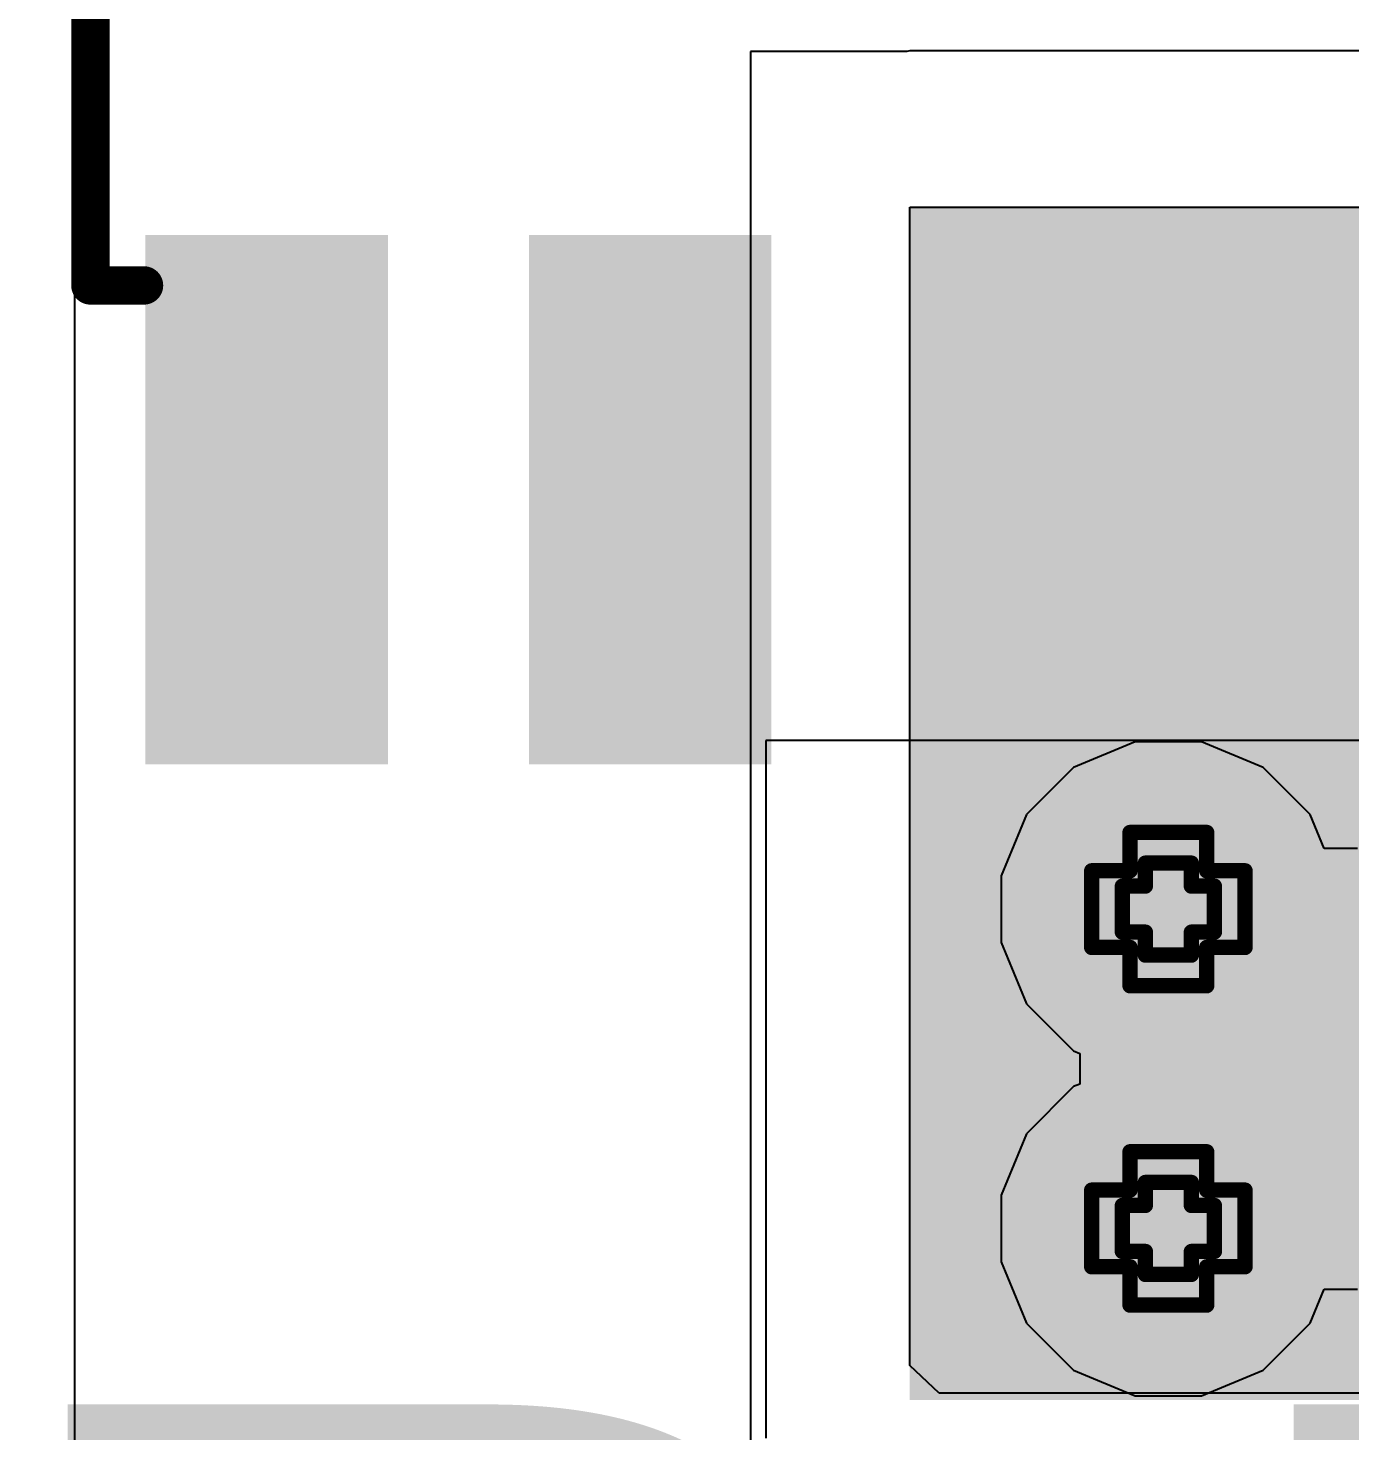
# Model space of a CAD drawing. Header units: inches. Extents: x -4 to 5258, y -4 to 5281.
# Drawn here: x 70.758 to 75.138, y 11.053 to 15.7 of the extents above; entities that cross this region are included whole.
import ezdxf

# ---------------------------------------------------------------- set-up
doc = ezdxf.new("R2010")
doc.units = ezdxf.units.IN
for name, color, linetype in [('Bottom Layer', 5, 'Continuous'), ('Bottom Solder', 6, 'Continuous'), ('Drill Drawing', 1, 'Continuous'), ('Layer 1', 16, 'Continuous'), ('Layer 2', 76, 'Continuous'), ('Top Layer', 1, 'Continuous'), ('Top Overlay', 2, 'Continuous'), ('Top Paste', 8, 'Continuous'), ('Top Solder', 216, 'Continuous'), ('Via Holes', 16, 'Continuous')]:
    doc.layers.add(name, color=color, linetype=linetype)
doc.styles.add('Arial Black_Bold', font='', dxfattribs={"height": 0.2})
doc.styles.get('Arial Black_Bold').set_extended_font_data('Arial Black', bold=True)

# ---------------------------------------------------------------- blocks, each defined once
blk = doc.blocks.new('SOIC_8_23')
at = {"layer": 'Top Layer'}
for points in [[(3.475, 2.205), (3.475, 1.605), (1.925, 1.605), (1.925, 2.205)], [(3.475, 0.935), (3.475, 0.335), (1.925, 0.335), (1.925, 0.935)], [(3.475, -0.335), (3.475, -0.935), (1.925, -0.935), (1.925, -0.335)], [(3.475, -1.605), (3.475, -2.205), (1.925, -2.205), (1.925, -1.605)]]:
    blk.add_hatch(color=1, dxfattribs=at).paths.add_polyline_path(points)
at = {"layer": 'Top Paste'}
for points in [[(3.475, 2.205), (3.475, 1.605), (1.925, 1.605), (1.925, 2.205)], [(3.475, 0.935), (3.475, 0.335), (1.925, 0.335), (1.925, 0.935)], [(3.475, -0.335), (3.475, -0.935), (1.925, -0.935), (1.925, -0.335)], [(3.475, -1.605), (3.475, -2.205), (1.925, -2.205), (1.925, -1.605)]]:
    blk.add_hatch(color=8, dxfattribs=at).paths.add_polyline_path(points)
at = {"layer": 'Top Solder'}
for points in [[(3.5766, 2.3066), (3.5766, 1.5034), (1.8234, 1.5034), (1.8234, 2.3066)], [(3.5766, 1.0366), (3.5766, 0.2334), (1.8234, 0.2334), (1.8234, 1.0366)], [(3.5766, -0.2334), (3.5766, -1.0366), (1.8234, -1.0366), (1.8234, -0.2334)], [(3.5766, -1.5034), (3.5766, -2.3066), (1.8234, -2.3066), (1.8234, -1.5034)]]:
    blk.add_hatch(color=216, dxfattribs=at).paths.add_polyline_path(points)
at = {"layer": 'Top Overlay'}
for points in [[(1.9906, -2.4892, 0.127, 0.127, 0), (1.9906, -2.3114, 0.127, 0.127, 0)], [(1.9906, -2.4892, 0.127, 0.127, 0), (-1.9906, -2.4892, 0.127, 0.127, 0)]]:
    blk.add_lwpolyline(points, format="xyseb", dxfattribs=at)
for points in [[(1.9588, -2.3114, 0.0635, 0.0635, 1), (2.0223, -2.3114, 0.0635, 0.0635, 1)], [(1.9588, -2.4892, 0.0635, 0.0635, 1), (2.0223, -2.4892, 0.0635, 0.0635, 1)], [(1.9588, -2.4892, 0.0635, 0.0635, 1), (2.0223, -2.4892, 0.0635, 0.0635, 1)]]:
    blk.add_lwpolyline(points, format="xyseb", close=True, dxfattribs=at)

msp = doc.modelspace()

# ---------------------------------------------------------------- hatches: boundary and pattern name
at = {"layer": 'Bottom Layer'}
h = msp.add_hatch(color=5, dxfattribs=at)
edge = h.paths.add_edge_path()
edge.add_arc((74.536, 12.7815), 0.3, 0, 360)
h = msp.add_hatch(color=5, dxfattribs=at)
edge = h.paths.add_edge_path()
edge.add_arc((74.536, 11.7238), 0.3, 0, 360)
at = {"layer": 'Bottom Solder'}
h = msp.add_hatch(color=6, dxfattribs=at)
edge = h.paths.add_edge_path()
edge.add_arc((74.536, 12.7815), 0.4016, 0, 360)
h = msp.add_hatch(color=6, dxfattribs=at)
edge = h.paths.add_edge_path()
edge.add_arc((74.536, 11.7238), 0.4016, 0, 360)
at = {"layer": 'Layer 1'}
h = msp.add_hatch(color=16, dxfattribs=at)
edge = h.paths.add_edge_path()
edge.add_arc((74.536, 12.7815), 0.3, 0, 360)
h = msp.add_hatch(color=16, dxfattribs=at)
edge = h.paths.add_edge_path()
edge.add_arc((74.536, 11.7238), 0.3, 0, 360)
at = {"layer": 'Layer 2'}
h = msp.add_hatch(color=76, dxfattribs=at)
edge = h.paths.add_edge_path()
edge.add_arc((74.536, 12.7815), 0.3, 0, 360)
h = msp.add_hatch(color=76, dxfattribs=at)
edge = h.paths.add_edge_path()
edge.add_arc((74.536, 11.7238), 0.3, 0, 360)
at = {"layer": 'Top Layer'}
msp.add_hatch(color=1, dxfattribs=at).paths.add_polyline_path([(73.6792, 11.1559), (77.584, 11.1559), (77.584, 15.1066), (73.6792, 15.1066)])
h = msp.add_hatch(color=1, dxfattribs=at)
edge = h.paths.add_edge_path()
edge.add_arc((74.536, 12.7815), 0.3, 0, 360)
h = msp.add_hatch(color=1, dxfattribs=at)
edge = h.paths.add_edge_path()
edge.add_arc((74.536, 11.7238), 0.3, 0, 360)
at = {"layer": 'Top Solder'}
h = msp.add_hatch(color=216, dxfattribs=at)
edge = h.paths.add_edge_path()
edge.add_arc((74.536, 12.7815), 0.4016, 0, 360)
h = msp.add_hatch(color=216, dxfattribs=at)
edge = h.paths.add_edge_path()
edge.add_arc((74.536, 11.7238), 0.4016, 0, 360)
at = {"layer": 'Via Holes'}
h = msp.add_hatch(color=7, dxfattribs=at)
edge = h.paths.add_edge_path()
edge.add_arc((74.536, 12.7815), 0.15, 0, 360)
h = msp.add_hatch(color=7, dxfattribs=at)
edge = h.paths.add_edge_path()
edge.add_arc((74.536, 11.7238), 0.15, 0, 360)

# ---------------------------------------------------------------- linework, layer by layer
at = {"layer": 'Drill Drawing'}
for points in [[(74.409, 12.9085, 0.0508, 0.0508, 0), (74.409, 13.0355, 0.0508, 0.0508, 0)], [(74.409, 13.0355, 0.0508, 0.0508, 0), (74.663, 13.0355, 0.0508, 0.0508, 0)], [(74.663, 12.9085, 0.0508, 0.0508, 0), (74.663, 13.0355, 0.0508, 0.0508, 0)], [(74.282, 12.6545, 0.0508, 0.0508, 0), (74.282, 12.9085, 0.0508, 0.0508, 0)], [(74.282, 12.9085, 0.0508, 0.0508, 0), (74.409, 12.9085, 0.0508, 0.0508, 0)], [(74.4598, 12.8577, 0.0508, 0.0508, 0), (74.4598, 12.9339, 0.0508, 0.0508, 0)], [(74.4598, 12.9339, 0.0508, 0.0508, 0), (74.6122, 12.9339, 0.0508, 0.0508, 0)], [(74.6122, 12.8577, 0.0508, 0.0508, 0), (74.6122, 12.9339, 0.0508, 0.0508, 0)], [(74.663, 12.9085, 0.0508, 0.0508, 0), (74.79, 12.9085, 0.0508, 0.0508, 0)], [(74.79, 12.6545, 0.0508, 0.0508, 0), (74.79, 12.9085, 0.0508, 0.0508, 0)], [(74.3836, 12.7053, 0.0508, 0.0508, 0), (74.3836, 12.8577, 0.0508, 0.0508, 0)], [(74.3836, 12.8577, 0.0508, 0.0508, 0), (74.4598, 12.8577, 0.0508, 0.0508, 0)], [(74.6122, 12.8577, 0.0508, 0.0508, 0), (74.6884, 12.8577, 0.0508, 0.0508, 0)], [(74.6884, 12.7053, 0.0508, 0.0508, 0), (74.6884, 12.8577, 0.0508, 0.0508, 0)], [(74.3836, 12.7053, 0.0508, 0.0508, 0), (74.4598, 12.7053, 0.0508, 0.0508, 0)], [(74.4598, 12.6291, 0.0508, 0.0508, 0), (74.4598, 12.7053, 0.0508, 0.0508, 0)], [(74.6122, 12.7053, 0.0508, 0.0508, 0), (74.6884, 12.7053, 0.0508, 0.0508, 0)], [(74.6122, 12.6291, 0.0508, 0.0508, 0), (74.6122, 12.7053, 0.0508, 0.0508, 0)], [(74.282, 12.6545, 0.0508, 0.0508, 0), (74.409, 12.6545, 0.0508, 0.0508, 0)], [(74.409, 12.5275, 0.0508, 0.0508, 0), (74.409, 12.6545, 0.0508, 0.0508, 0)], [(74.4598, 12.6291, 0.0508, 0.0508, 0), (74.6122, 12.6291, 0.0508, 0.0508, 0)], [(74.663, 12.6545, 0.0508, 0.0508, 0), (74.79, 12.6545, 0.0508, 0.0508, 0)], [(74.663, 12.5275, 0.0508, 0.0508, 0), (74.663, 12.6545, 0.0508, 0.0508, 0)], [(74.409, 12.5275, 0.0508, 0.0508, 0), (74.663, 12.5275, 0.0508, 0.0508, 0)], [(74.409, 11.8508, 0.0508, 0.0508, 0), (74.409, 11.9778, 0.0508, 0.0508, 0)], [(74.409, 11.9778, 0.0508, 0.0508, 0), (74.663, 11.9778, 0.0508, 0.0508, 0)], [(74.663, 11.8508, 0.0508, 0.0508, 0), (74.663, 11.9778, 0.0508, 0.0508, 0)], [(74.4598, 11.8, 0.0508, 0.0508, 0), (74.4598, 11.8762, 0.0508, 0.0508, 0)], [(74.4598, 11.8762, 0.0508, 0.0508, 0), (74.6122, 11.8762, 0.0508, 0.0508, 0)], [(74.6122, 11.8, 0.0508, 0.0508, 0), (74.6122, 11.8762, 0.0508, 0.0508, 0)], [(74.282, 11.5968, 0.0508, 0.0508, 0), (74.282, 11.8508, 0.0508, 0.0508, 0)], [(74.282, 11.8508, 0.0508, 0.0508, 0), (74.409, 11.8508, 0.0508, 0.0508, 0)], [(74.663, 11.8508, 0.0508, 0.0508, 0), (74.79, 11.8508, 0.0508, 0.0508, 0)], [(74.79, 11.5968, 0.0508, 0.0508, 0), (74.79, 11.8508, 0.0508, 0.0508, 0)], [(74.3836, 11.6476, 0.0508, 0.0508, 0), (74.3836, 11.8, 0.0508, 0.0508, 0)], [(74.3836, 11.8, 0.0508, 0.0508, 0), (74.4598, 11.8, 0.0508, 0.0508, 0)], [(74.6122, 11.8, 0.0508, 0.0508, 0), (74.6884, 11.8, 0.0508, 0.0508, 0)], [(74.6884, 11.6476, 0.0508, 0.0508, 0), (74.6884, 11.8, 0.0508, 0.0508, 0)], [(74.3836, 11.6476, 0.0508, 0.0508, 0), (74.4598, 11.6476, 0.0508, 0.0508, 0)], [(74.4598, 11.5714, 0.0508, 0.0508, 0), (74.4598, 11.6476, 0.0508, 0.0508, 0)], [(74.6122, 11.6476, 0.0508, 0.0508, 0), (74.6884, 11.6476, 0.0508, 0.0508, 0)], [(74.6122, 11.5714, 0.0508, 0.0508, 0), (74.6122, 11.6476, 0.0508, 0.0508, 0)], [(74.282, 11.5968, 0.0508, 0.0508, 0), (74.409, 11.5968, 0.0508, 0.0508, 0)], [(74.409, 11.4698, 0.0508, 0.0508, 0), (74.409, 11.5968, 0.0508, 0.0508, 0)], [(74.663, 11.5968, 0.0508, 0.0508, 0), (74.79, 11.5968, 0.0508, 0.0508, 0)], [(74.663, 11.4698, 0.0508, 0.0508, 0), (74.663, 11.5968, 0.0508, 0.0508, 0)], [(74.4598, 11.5714, 0.0508, 0.0508, 0), (74.6122, 11.5714, 0.0508, 0.0508, 0)], [(74.409, 11.4698, 0.0508, 0.0508, 0), (74.663, 11.4698, 0.0508, 0.0508, 0)]]:
    msp.add_lwpolyline(points, format="xyseb", dxfattribs=at)
for points in [[(74.3963, 13.0355, 0.0254, 0.0254, 1), (74.4217, 13.0355, 0.0254, 0.0254, 1)], [(74.3963, 13.0355, 0.0254, 0.0254, 1), (74.4217, 13.0355, 0.0254, 0.0254, 1)], [(74.6503, 13.0355, 0.0254, 0.0254, 1), (74.6757, 13.0355, 0.0254, 0.0254, 1)], [(74.6503, 13.0355, 0.0254, 0.0254, 1), (74.6757, 13.0355, 0.0254, 0.0254, 1)], [(74.2693, 12.9085, 0.0254, 0.0254, 1), (74.2947, 12.9085, 0.0254, 0.0254, 1)], [(74.2693, 12.9085, 0.0254, 0.0254, 1), (74.2947, 12.9085, 0.0254, 0.0254, 1)], [(74.3963, 12.9085, 0.0254, 0.0254, 1), (74.4217, 12.9085, 0.0254, 0.0254, 1)], [(74.3963, 12.9085, 0.0254, 0.0254, 1), (74.4217, 12.9085, 0.0254, 0.0254, 1)], [(74.4471, 12.9339, 0.0254, 0.0254, 1), (74.4725, 12.9339, 0.0254, 0.0254, 1)], [(74.4471, 12.9339, 0.0254, 0.0254, 1), (74.4725, 12.9339, 0.0254, 0.0254, 1)], [(74.5995, 12.9339, 0.0254, 0.0254, 1), (74.6249, 12.9339, 0.0254, 0.0254, 1)], [(74.5995, 12.9339, 0.0254, 0.0254, 1), (74.6249, 12.9339, 0.0254, 0.0254, 1)], [(74.6503, 12.9085, 0.0254, 0.0254, 1), (74.6757, 12.9085, 0.0254, 0.0254, 1)], [(74.6503, 12.9085, 0.0254, 0.0254, 1), (74.6757, 12.9085, 0.0254, 0.0254, 1)], [(74.7773, 12.9085, 0.0254, 0.0254, 1), (74.8027, 12.9085, 0.0254, 0.0254, 1)], [(74.7773, 12.9085, 0.0254, 0.0254, 1), (74.8027, 12.9085, 0.0254, 0.0254, 1)], [(74.3709, 12.8577, 0.0254, 0.0254, 1), (74.3963, 12.8577, 0.0254, 0.0254, 1)], [(74.3709, 12.8577, 0.0254, 0.0254, 1), (74.3963, 12.8577, 0.0254, 0.0254, 1)], [(74.4471, 12.8577, 0.0254, 0.0254, 1), (74.4725, 12.8577, 0.0254, 0.0254, 1)], [(74.4471, 12.8577, 0.0254, 0.0254, 1), (74.4725, 12.8577, 0.0254, 0.0254, 1)], [(74.5995, 12.8577, 0.0254, 0.0254, 1), (74.6249, 12.8577, 0.0254, 0.0254, 1)], [(74.5995, 12.8577, 0.0254, 0.0254, 1), (74.6249, 12.8577, 0.0254, 0.0254, 1)], [(74.6757, 12.8577, 0.0254, 0.0254, 1), (74.7011, 12.8577, 0.0254, 0.0254, 1)], [(74.6757, 12.8577, 0.0254, 0.0254, 1), (74.7011, 12.8577, 0.0254, 0.0254, 1)], [(74.3709, 12.7053, 0.0254, 0.0254, 1), (74.3963, 12.7053, 0.0254, 0.0254, 1)], [(74.3709, 12.7053, 0.0254, 0.0254, 1), (74.3963, 12.7053, 0.0254, 0.0254, 1)], [(74.4471, 12.7053, 0.0254, 0.0254, 1), (74.4725, 12.7053, 0.0254, 0.0254, 1)], [(74.4471, 12.7053, 0.0254, 0.0254, 1), (74.4725, 12.7053, 0.0254, 0.0254, 1)], [(74.5995, 12.7053, 0.0254, 0.0254, 1), (74.6249, 12.7053, 0.0254, 0.0254, 1)], [(74.5995, 12.7053, 0.0254, 0.0254, 1), (74.6249, 12.7053, 0.0254, 0.0254, 1)], [(74.6757, 12.7053, 0.0254, 0.0254, 1), (74.7011, 12.7053, 0.0254, 0.0254, 1)], [(74.6757, 12.7053, 0.0254, 0.0254, 1), (74.7011, 12.7053, 0.0254, 0.0254, 1)], [(74.2693, 12.6545, 0.0254, 0.0254, 1), (74.2947, 12.6545, 0.0254, 0.0254, 1)], [(74.2693, 12.6545, 0.0254, 0.0254, 1), (74.2947, 12.6545, 0.0254, 0.0254, 1)], [(74.3963, 12.6545, 0.0254, 0.0254, 1), (74.4217, 12.6545, 0.0254, 0.0254, 1)], [(74.3963, 12.6545, 0.0254, 0.0254, 1), (74.4217, 12.6545, 0.0254, 0.0254, 1)], [(74.4471, 12.6291, 0.0254, 0.0254, 1), (74.4725, 12.6291, 0.0254, 0.0254, 1)], [(74.4471, 12.6291, 0.0254, 0.0254, 1), (74.4725, 12.6291, 0.0254, 0.0254, 1)], [(74.5995, 12.6291, 0.0254, 0.0254, 1), (74.6249, 12.6291, 0.0254, 0.0254, 1)], [(74.5995, 12.6291, 0.0254, 0.0254, 1), (74.6249, 12.6291, 0.0254, 0.0254, 1)], [(74.6503, 12.6545, 0.0254, 0.0254, 1), (74.6757, 12.6545, 0.0254, 0.0254, 1)], [(74.6503, 12.6545, 0.0254, 0.0254, 1), (74.6757, 12.6545, 0.0254, 0.0254, 1)], [(74.7773, 12.6545, 0.0254, 0.0254, 1), (74.8027, 12.6545, 0.0254, 0.0254, 1)], [(74.7773, 12.6545, 0.0254, 0.0254, 1), (74.8027, 12.6545, 0.0254, 0.0254, 1)], [(74.3963, 12.5275, 0.0254, 0.0254, 1), (74.4217, 12.5275, 0.0254, 0.0254, 1)], [(74.3963, 12.5275, 0.0254, 0.0254, 1), (74.4217, 12.5275, 0.0254, 0.0254, 1)], [(74.6503, 12.5275, 0.0254, 0.0254, 1), (74.6757, 12.5275, 0.0254, 0.0254, 1)], [(74.6503, 12.5275, 0.0254, 0.0254, 1), (74.6757, 12.5275, 0.0254, 0.0254, 1)], [(74.3963, 11.9778, 0.0254, 0.0254, 1), (74.4217, 11.9778, 0.0254, 0.0254, 1)], [(74.3963, 11.9778, 0.0254, 0.0254, 1), (74.4217, 11.9778, 0.0254, 0.0254, 1)], [(74.6503, 11.9778, 0.0254, 0.0254, 1), (74.6757, 11.9778, 0.0254, 0.0254, 1)], [(74.6503, 11.9778, 0.0254, 0.0254, 1), (74.6757, 11.9778, 0.0254, 0.0254, 1)], [(74.4471, 11.8762, 0.0254, 0.0254, 1), (74.4725, 11.8762, 0.0254, 0.0254, 1)], [(74.4471, 11.8762, 0.0254, 0.0254, 1), (74.4725, 11.8762, 0.0254, 0.0254, 1)], [(74.5995, 11.8762, 0.0254, 0.0254, 1), (74.6249, 11.8762, 0.0254, 0.0254, 1)], [(74.5995, 11.8762, 0.0254, 0.0254, 1), (74.6249, 11.8762, 0.0254, 0.0254, 1)], [(74.2693, 11.8508, 0.0254, 0.0254, 1), (74.2947, 11.8508, 0.0254, 0.0254, 1)], [(74.2693, 11.8508, 0.0254, 0.0254, 1), (74.2947, 11.8508, 0.0254, 0.0254, 1)], [(74.3963, 11.8508, 0.0254, 0.0254, 1), (74.4217, 11.8508, 0.0254, 0.0254, 1)], [(74.3963, 11.8508, 0.0254, 0.0254, 1), (74.4217, 11.8508, 0.0254, 0.0254, 1)], [(74.6503, 11.8508, 0.0254, 0.0254, 1), (74.6757, 11.8508, 0.0254, 0.0254, 1)], [(74.6503, 11.8508, 0.0254, 0.0254, 1), (74.6757, 11.8508, 0.0254, 0.0254, 1)], [(74.7773, 11.8508, 0.0254, 0.0254, 1), (74.8027, 11.8508, 0.0254, 0.0254, 1)], [(74.7773, 11.8508, 0.0254, 0.0254, 1), (74.8027, 11.8508, 0.0254, 0.0254, 1)], [(74.3709, 11.8, 0.0254, 0.0254, 1), (74.3963, 11.8, 0.0254, 0.0254, 1)], [(74.3709, 11.8, 0.0254, 0.0254, 1), (74.3963, 11.8, 0.0254, 0.0254, 1)], [(74.4471, 11.8, 0.0254, 0.0254, 1), (74.4725, 11.8, 0.0254, 0.0254, 1)], [(74.4471, 11.8, 0.0254, 0.0254, 1), (74.4725, 11.8, 0.0254, 0.0254, 1)], [(74.5995, 11.8, 0.0254, 0.0254, 1), (74.6249, 11.8, 0.0254, 0.0254, 1)], [(74.5995, 11.8, 0.0254, 0.0254, 1), (74.6249, 11.8, 0.0254, 0.0254, 1)], [(74.6757, 11.8, 0.0254, 0.0254, 1), (74.7011, 11.8, 0.0254, 0.0254, 1)], [(74.6757, 11.8, 0.0254, 0.0254, 1), (74.7011, 11.8, 0.0254, 0.0254, 1)], [(74.3709, 11.6476, 0.0254, 0.0254, 1), (74.3963, 11.6476, 0.0254, 0.0254, 1)], [(74.3709, 11.6476, 0.0254, 0.0254, 1), (74.3963, 11.6476, 0.0254, 0.0254, 1)], [(74.4471, 11.6476, 0.0254, 0.0254, 1), (74.4725, 11.6476, 0.0254, 0.0254, 1)], [(74.4471, 11.6476, 0.0254, 0.0254, 1), (74.4725, 11.6476, 0.0254, 0.0254, 1)], [(74.5995, 11.6476, 0.0254, 0.0254, 1), (74.6249, 11.6476, 0.0254, 0.0254, 1)], [(74.5995, 11.6476, 0.0254, 0.0254, 1), (74.6249, 11.6476, 0.0254, 0.0254, 1)], [(74.6757, 11.6476, 0.0254, 0.0254, 1), (74.7011, 11.6476, 0.0254, 0.0254, 1)], [(74.6757, 11.6476, 0.0254, 0.0254, 1), (74.7011, 11.6476, 0.0254, 0.0254, 1)], [(74.2693, 11.5968, 0.0254, 0.0254, 1), (74.2947, 11.5968, 0.0254, 0.0254, 1)], [(74.2693, 11.5968, 0.0254, 0.0254, 1), (74.2947, 11.5968, 0.0254, 0.0254, 1)], [(74.3963, 11.5968, 0.0254, 0.0254, 1), (74.4217, 11.5968, 0.0254, 0.0254, 1)], [(74.3963, 11.5968, 0.0254, 0.0254, 1), (74.4217, 11.5968, 0.0254, 0.0254, 1)], [(74.6503, 11.5968, 0.0254, 0.0254, 1), (74.6757, 11.5968, 0.0254, 0.0254, 1)], [(74.6503, 11.5968, 0.0254, 0.0254, 1), (74.6757, 11.5968, 0.0254, 0.0254, 1)], [(74.7773, 11.5968, 0.0254, 0.0254, 1), (74.8027, 11.5968, 0.0254, 0.0254, 1)], [(74.7773, 11.5968, 0.0254, 0.0254, 1), (74.8027, 11.5968, 0.0254, 0.0254, 1)], [(74.4471, 11.5714, 0.0254, 0.0254, 1), (74.4725, 11.5714, 0.0254, 0.0254, 1)], [(74.4471, 11.5714, 0.0254, 0.0254, 1), (74.4725, 11.5714, 0.0254, 0.0254, 1)], [(74.5995, 11.5714, 0.0254, 0.0254, 1), (74.6249, 11.5714, 0.0254, 0.0254, 1)], [(74.5995, 11.5714, 0.0254, 0.0254, 1), (74.6249, 11.5714, 0.0254, 0.0254, 1)], [(74.3963, 11.4698, 0.0254, 0.0254, 1), (74.4217, 11.4698, 0.0254, 0.0254, 1)], [(74.3963, 11.4698, 0.0254, 0.0254, 1), (74.4217, 11.4698, 0.0254, 0.0254, 1)], [(74.6503, 11.4698, 0.0254, 0.0254, 1), (74.6757, 11.4698, 0.0254, 0.0254, 1)], [(74.6503, 11.4698, 0.0254, 0.0254, 1), (74.6757, 11.4698, 0.0254, 0.0254, 1)]]:
    msp.add_lwpolyline(points, format="xyseb", close=True, dxfattribs=at)
at = {"layer": 'Layer 1'}
for p, q in [((74.4258, 13.3355), (74.2222, 13.2511)), ((74.6462, 13.3355), (74.4258, 13.3355)), ((74.8498, 13.2511), (74.6462, 13.3355)), ((74.2222, 13.2511), (74.0663, 13.0953)), ((75.0057, 13.0953), (74.8498, 13.2511)), ((74.0663, 13.0953), (73.982, 12.8917)), ((75.0525, 12.9822), (75.0057, 13.0953)), ((75.1625, 12.9822), (75.0525, 12.9822)), ((73.982, 12.8917), (73.982, 12.6713)), ((73.982, 12.6713), (74.0663, 12.4677)), ((74.0663, 12.4677), (74.2222, 12.3118)), ((74.2222, 12.3118), (74.2424, 12.3034)), ((74.2424, 12.3034), (74.2424, 12.2018)), ((74.2222, 12.1935), (74.0663, 12.0376)), ((74.2424, 12.2018), (74.2222, 12.1935)), ((74.0663, 12.0376), (73.982, 11.834)), ((73.982, 11.834), (73.982, 11.6136)), ((73.982, 11.6136), (74.0663, 11.41)), ((75.0057, 11.41), (75.0525, 11.5231)), ((75.0525, 11.5231), (75.1625, 11.5231)), ((74.0663, 11.41), (74.2222, 11.2541)), ((74.8498, 11.2541), (75.0057, 11.41)), ((74.2222, 11.2541), (74.4258, 11.1698)), ((74.6462, 11.1698), (74.8498, 11.2541)), ((74.4258, 11.1698), (74.6462, 11.1698))]:
    msp.add_line(p, q, dxfattribs=at)
at = {"layer": 'Layer 2'}
for p, q in [((70.9127, 5.5516), (70.9127, 18.4147)), ((76.1362, 13.3398), (73.2025, 13.3398)), ((73.2025, 13.3398), (73.2025, 11.0289))]:
    msp.add_line(p, q, dxfattribs=at)
at = {"layer": 'Top Layer'}
for p, q in [((70.9127, 5.5516), (70.9127, 18.1513)), ((73.6693, 15.6225), (73.152, 15.6225)), ((73.152, 15.6225), (73.152, 10.6335)), ((73.6792, 15.6245), (73.6693, 15.6225)), ((77.2961, 15.6245), (73.6792, 15.6245)), ((73.6792, 11.2702), (73.6792, 15.1066)), ((73.6792, 15.1066), (77.5142, 15.1066)), ((73.7771, 11.1777), (73.6792, 11.2702)), ((87.4737, 11.1777), (73.7771, 11.1777))]:
    msp.add_line(p, q, dxfattribs=at)

# ---------------------------------------------------------------- block references
at = {"rotation": 270}
msp.add_blockref('SOIC_8_23', (73.4539, 16.8379), dxfattribs=at)

# ---------------------------------------------------------------- texts
at = {"layer": 'Top Overlay', "style": 'Arial Black_Bold'}
msp.add_text('STEPPER DRIVER - 1', height=2.54, rotation=360, dxfattribs=at).set_placement((54.5937, 8.6009))

doc.saveas('drawing.dxf')
